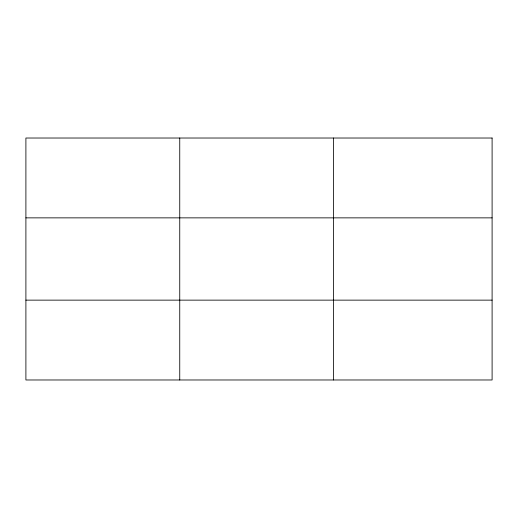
<?xml version="1.0" encoding="UTF-8"?>
<svg xmlns="http://www.w3.org/2000/svg" width="518" height="518" viewBox="0 0 518 518"><rect width="100%" height="100%" fill="white"/><g stroke="black" fill="none" stroke-linecap="round" stroke-linejoin="round"><path stroke-width="0.78" d="M179.746 138.021L179.746 379.979M333.592 138.021L333.592 379.979M25.9 217.864L492.1 217.864M25.9 300.136L492.1 300.136M492.1 138.021L492.1 379.979L25.9 379.979L25.9 138.021L492.1 138.021"/></g></svg>
